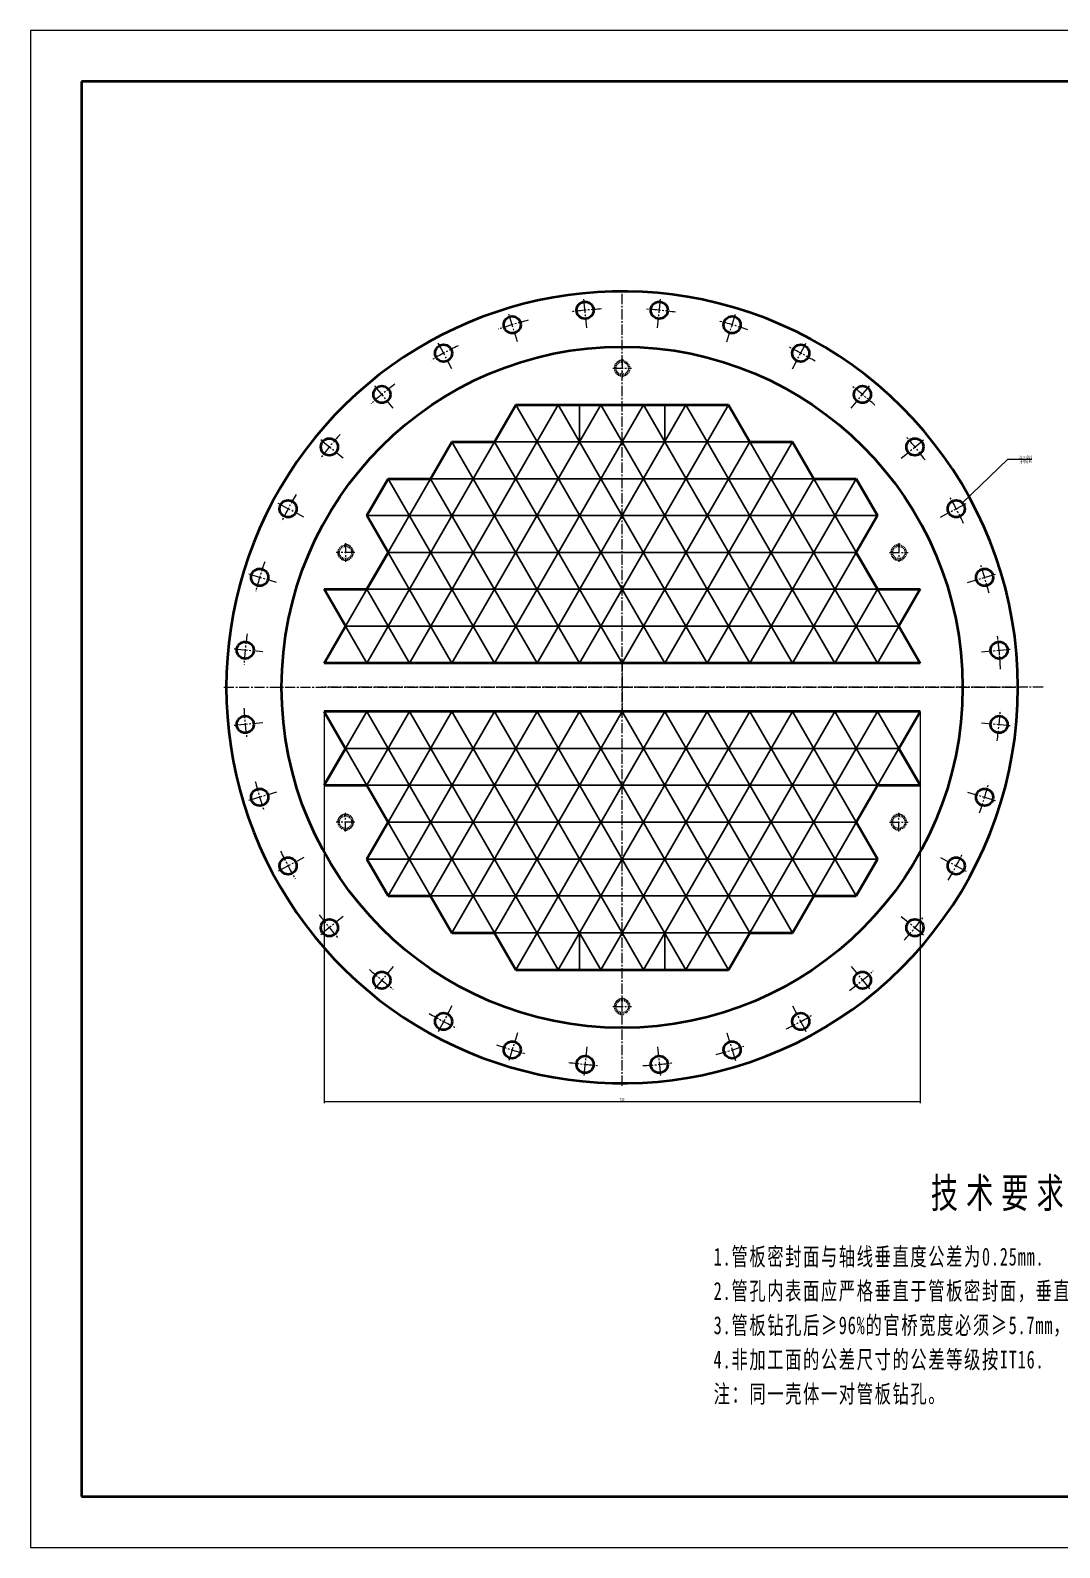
# Model space of a CAD drawing. Header units: millimetres. Extents: x -1260 to 1260, y -891 to 891.
# Drawn here: x -1260 to -51, y -891 to 891 of the extents above; entities that cross this region are included whole.
import ezdxf

# ---------------------------------------------------------------- set-up
doc = ezdxf.new("R2010")
doc.units = ezdxf.units.MM
doc.linetypes.add('点画线', pattern=[18, 12, -2, 2, -2])
doc.linetypes.add('虚线', pattern=[2, 1, -1])
for name, color, linetype, lineweight, true_color in [('中心线层', 1, '点画线', 18, 0xff0000), ('尺寸线层', 3, 'Continuous', 18, 0x00ff00), ('虚线层', 6, '虚线', 18, 0xff00ff)]:
    doc.layers.add(name, color=color, linetype=linetype, lineweight=lineweight, true_color=true_color)
doc.layers.add('粗实线层', color=7, linetype='Continuous', lineweight=35)
doc.layers.add('细实线层', color=7, linetype='Continuous', lineweight=18)
doc.styles.add('TitleStyle', font='', dxfattribs={"width": 0.667})
doc.styles.add('标准', font='', dxfattribs={"width": 0.667})
doc.styles.get('TitleStyle').set_extended_font_data('宋体')
doc.styles.get('标准').set_extended_font_data('宋体')
doc.dimstyles.new('标准', dxfattribs={"dimscale": 6, "dimtxt": 3.5, "dimasz": 4, "dimexe": 2, "dimexo": 0, "dimtad": 1, "dimdsep": 46, "dimtxsty": '标准', "dimcen": 0, "dimdle": 6, "dimazin": 2, "dimtfac": 0.707107, "dimtdec": 3, "dimtmove": 0, "dimatfit": 3, "dimfxl": 1, "dimtolj": 1, "dimlwd": -1, "dimlwe": -1, "dimarcsym": 1})

# ---------------------------------------------------------------- blocks, each defined once
blk = doc.blocks.new('*X1')
at = {"layer": '粗实线层'}
for p, q in [((-200, 138.5), (-200, -138.5)), ((200, 138.5), (-200, 138.5)), ((-200, -138.5), (200, -138.5))]:
    blk.add_line(p, q, dxfattribs=at)
at = {"layer": '细实线层'}
for p, q in [((210, 148.5), (-210, 148.5)), ((-210, 148.5), (-210, -148.5)), ((-210, -148.5), (210, -148.5))]:
    blk.add_line(p, q, dxfattribs=at)
blk = doc.blocks.new('*X6')
at = {"layer": '尺寸线层', "color": 0, "linetype": 'ByBlock', "lineweight": -2, "line_spacing_factor": 1.15057}
for s, insert, char_height, width, attachment_point, style in [('\\T1.3;技术要求', (338, 0), 35, 244.051, 2, 'TitleStyle'), ('\\T1.1;1.管板密封面与轴线垂直度公差为0.25mm.\\P2.管孔内表面应严格垂直于管板密封面，垂直度公差为0.06mm。\\P3.管板钻孔后≥96%的官桥宽度必须≥5.7mm，最小管桥宽度为3.25mm。\\P4.非加工面的公差尺寸的公差等级按IT16.\\P注：同一壳体一对管板钻孔。', (0, -81.8), 21, 823.254, 1, '标准')]:
    blk.add_mtext(s, dxfattribs=dict(at, insert=insert, char_height=char_height, width=width, attachment_point=attachment_point, style=style))
blk = doc.blocks.new('*X27')
at = {"layer": '尺寸线层', "linetype": 'Continuous'}
blk.add_hatch(color=0, dxfattribs=at).paths.add_polyline_path([(-165.1, 336.1), (-162.5, 339.2), (-161.8, 338.5)], flags=0)
at = {"layer": '尺寸线层', "color": 0, "linetype": 'Continuous'}
for p, q in [((-165.1, 336.1), (-111.5, 387.2)), ((-111.5, 387.2), (-100.8, 387.2)), ((-100.8, 387.2), (-83.5, 387.2))]:
    blk.add_line(p, q, dxfattribs=at)
at = {"layer": '尺寸线层', "color": 0, "linetype": 'Continuous', "char_height": 3.5, "attachment_point": 5, "line_spacing_factor": 1.15057, "style": '标准'}
for s, insert, width in [('\\T1.1;跨中分布', (-90.6, 384.2), 21.419), ('\\T1.1;32×%%C23', (-90.6, 389.6), 19.675)]:
    blk.add_mtext(s, dxfattribs=dict(at, insert=insert, width=width))
blk = doc.blocks.new('*X28')
at = {"layer": '尺寸线层', "linetype": 'Continuous'}
for points in [[(-914.7, -366.9), (-910.7, -366.4), (-910.7, -367.4)], [(-214.7, -366.9), (-218.7, -366.4), (-218.7, -367.4)]]:
    blk.add_hatch(color=0, dxfattribs=at).paths.add_polyline_path(points, flags=0)
at = {"layer": '尺寸线层', "color": 0, "linetype": 'Continuous'}
for p, q in [((-914.7, 90.9), (-914.7, -368.9)), ((-214.7, 90.9), (-214.7, -368.9)), ((-914.7, -366.9), (-214.7, -366.9))]:
    blk.add_line(p, q, dxfattribs=at)
at = {"layer": '尺寸线层', "color": 0, "linetype": 'Continuous', "insert": (-564.7, -364.6), "char_height": 3.5, "width": 8.592, "attachment_point": 5, "line_spacing_factor": 1.15057, "style": '标准'}
blk.add_mtext('\\T1.1;700', dxfattribs=at)

msp = doc.modelspace()

# ---------------------------------------------------------------- linework, layer by layer
at = {"layer": '中心线层'}
for p, q in [((-606.323, 541.51), (-609.699, 575.792)), ((-564.75, -348.585), (-564.75, 587.415)), ((-523.177, 541.51), (-519.801, 575.792)), ((-687.871, 525.289), (-697.87, 558.254)), ((-441.629, 525.289), (-431.63, 558.254)), ((-764.687, 493.471), (-780.926, 523.851)), ((-364.813, 493.471), (-348.574, 523.851)), ((-564.75, 505.325), (-564.75, 483.325)), ((-564.75, 505.325), (-564.75, 483.325)), ((-575.75, 494.325), (-553.75, 494.325)), ((-575.75, 494.325), (-553.75, 494.325)), ((-833.82, 447.278), (-855.674, 473.906)), ((-295.68, 447.278), (-273.826, 473.906)), ((-892.613, 388.485), (-919.241, 410.338)), ((-236.887, 388.485), (-210.259, 410.338)), ((-938.806, 319.352), (-969.186, 335.59)), ((-190.694, 319.352), (-160.314, 335.59)), ((-889.75, 288.819), (-889.75, 266.819)), ((-239.75, 288.819), (-239.75, 266.819)), ((-878.75, 277.819), (-900.75, 277.819)), ((-250.75, 277.819), (-228.75, 277.819)), ((-970.625, 242.535), (-1003.589, 252.535)), ((-158.875, 242.535), (-125.911, 252.535)), ((-986.846, 160.987), (-1021.127, 164.364)), ((-142.654, 160.987), (-108.373, 164.364)), ((-142.654, 160.987), (-108.373, 164.364)), ((-564.75, 150.915), (-564.75, 87.915)), ((-1032.75, 119.415), (-96.75, 119.415)), ((-70.269, 119.415), (-917.75, 119.415)), ((-132.75, 119.415), (-106.75, 119.415)), ((-986.846, 77.842), (-1021.127, 74.465)), ((-142.654, 77.842), (-108.373, 74.465)), ((-970.625, -3.706), (-1003.589, -13.706)), ((-158.875, -3.706), (-125.911, -13.706)), ((-889.75, -49.989), (-889.75, -27.989)), ((-239.75, -49.989), (-239.75, -27.989)), ((-878.75, -38.989), (-900.75, -38.989)), ((-250.75, -38.989), (-228.75, -38.989)), ((-938.806, -80.523), (-969.186, -96.761)), ((-190.694, -80.523), (-160.314, -96.761)), ((-892.613, -149.656), (-919.241, -171.509)), ((-236.887, -149.656), (-210.259, -171.509)), ((-833.82, -208.448), (-855.674, -235.077)), ((-295.68, -208.448), (-273.826, -235.077)), ((-564.75, -266.495), (-564.75, -244.495)), ((-564.75, -266.495), (-564.75, -244.495)), ((-764.687, -254.642), (-780.926, -285.022)), ((-575.75, -255.495), (-553.75, -255.495)), ((-575.75, -255.495), (-553.75, -255.495)), ((-364.813, -254.642), (-348.574, -285.022)), ((-687.871, -286.46), (-697.87, -319.424)), ((-606.323, -302.681), (-609.699, -336.963)), ((-523.177, -302.681), (-519.801, -336.963)), ((-441.629, -286.46), (-431.63, -319.424))]:
    msp.add_line(p, q, dxfattribs=at)
for start, end in [(93.134685, 97.78002), (81.884685, 86.53002), (104.384685, 109.03002), (70.634685, 75.28002), (115.634685, 120.28002), (59.384685, 64.03002), (126.884685, 131.53002), (48.134685, 52.78002), (138.134685, 142.78002), (36.884685, 41.53002), (149.384685, 154.03002), (25.634685, 30.28002), (160.634685, 165.28002), (14.384685, 19.03002), (171.884685, 176.53002), (3.134685, 7.78002), (2.727526, 7.78002), (183.134685, 187.78002), (351.884685, 356.53002), (194.384685, 199.03002), (340.634685, 345.28002), (205.634685, 210.28002), (329.384685, 334.03002), (216.884685, 221.53002), (318.134685, 322.78002), (228.134685, 232.78002), (306.884685, 311.53002), (239.384685, 244.03002), (295.634685, 300.28002), (250.634685, 255.28002), (284.384685, 289.03002), (261.884685, 266.53002), (273.134685, 277.78002)]:
    msp.add_arc((-564.75, 119.415), 445, start, end, dxfattribs=at)
at = {"layer": '粗实线层'}
for p, q in [((-714.75, 407.722), (-689.75, 451.024)), ((-689.75, 451.024), (-439.75, 451.024)), ((-439.75, 451.024), (-414.75, 407.722)), ((-789.75, 364.421), (-764.75, 407.722)), ((-764.75, 407.722), (-714.75, 407.722)), ((-414.75, 407.722), (-364.75, 407.722)), ((-364.75, 407.722), (-339.75, 364.421)), ((-839.75, 364.421), (-789.75, 364.421)), ((-339.75, 364.421), (-289.75, 364.421)), ((-289.75, 364.421), (-264.75, 321.12)), ((-264.75, 321.12), (-289.75, 277.819)), ((-289.75, 277.819), (-264.75, 234.517)), ((-264.75, 234.517), (-214.75, 234.517)), ((-214.75, 234.517), (-239.75, 191.216)), ((-239.75, 191.216), (-214.75, 147.915)), ((-214.75, 147.915), (-914.75, 147.915)), ((-214.75, 90.915), (-914.75, 90.915)), ((-239.75, 47.613), (-214.75, 90.915)), ((-214.75, 4.312), (-239.75, 47.613)), ((-289.75, -38.989), (-264.75, 4.312)), ((-264.75, 4.312), (-214.75, 4.312)), ((-264.75, -82.29), (-289.75, -38.989)), ((-289.75, -125.592), (-264.75, -82.29)), ((-839.75, -125.592), (-789.75, -125.592)), ((-789.75, -125.592), (-764.75, -168.893)), ((-364.75, -168.893), (-339.75, -125.592)), ((-339.75, -125.592), (-289.75, -125.592)), ((-764.75, -168.893), (-714.75, -168.893)), ((-714.75, -168.893), (-689.75, -212.194)), ((-439.75, -212.194), (-414.75, -168.893)), ((-414.75, -168.893), (-364.75, -168.893)), ((-689.75, -212.194), (-439.75, -212.194))]:
    msp.add_line(p, q, dxfattribs=at)
at = {"layer": '粗实线层', "color": 2}
for p, q in [((-864.75, 321.12), (-839.75, 364.421)), ((-839.75, 277.819), (-864.75, 321.12)), ((-864.75, 234.517), (-839.75, 277.819)), ((-889.75, 191.216), (-914.75, 234.517)), ((-914.75, 234.517), (-864.75, 234.517)), ((-914.75, 147.915), (-889.319, 191.963)), ((-914.75, 90.915), (-889.319, 46.866)), ((-889.75, 47.613), (-914.75, 4.312)), ((-914.75, 4.312), (-864.75, 4.312)), ((-864.75, 4.312), (-839.75, -38.989)), ((-839.75, -38.989), (-864.75, -82.29)), ((-864.75, -82.29), (-839.75, -125.592))]:
    msp.add_line(p, q, dxfattribs=at)
at = {"layer": '粗实线层'}
for centre, radius in [((-608.368, 562.272), 10), ((-521.132, 562.272), 10), ((-693.927, 545.253), 10), ((-435.573, 545.253), 10), ((-564.75, 119.415), 400), ((-774.522, 511.87), 10), ((-354.978, 511.87), 10), ((-847.055, 463.404), 10), ((-282.445, 463.404), 10), ((-908.74, 401.72), 10), ((-220.76, 401.72), 10), ((-957.205, 329.186), 10), ((-172.295, 329.186), 10), ((-990.588, 248.591), 10), ((-138.912, 248.591), 10), ((-1007.607, 163.032), 10), ((-121.893, 163.032), 10), ((-121.893, 163.032), 10), ((-1007.607, 75.797), 10), ((-121.893, 75.797), 10), ((-990.588, -9.762), 10), ((-138.912, -9.762), 10), ((-957.205, -90.357), 10), ((-172.295, -90.357), 10), ((-908.74, -162.89), 10), ((-220.76, -162.89), 10), ((-847.055, -224.575), 10), ((-282.445, -224.575), 10), ((-774.522, -273.04), 10), ((-354.978, -273.04), 10), ((-693.927, -306.424), 10), ((-435.573, -306.424), 10), ((-608.368, -323.443), 10), ((-521.132, -323.443), 10)]:
    msp.add_circle(centre, radius, dxfattribs=at)
at = {"layer": '粗实线层', "lineweight": 35}
for start, end in [(76.062683, 283.937317), (283.937317, 76.062683)]:
    msp.add_arc((-564.75, 119.415), 465, start, end, dxfattribs=at)
at = {"layer": '细实线层'}
msp.add_line((-564.75, 584.415), (-564.744, 584.415), dxfattribs=at)
at = {"layer": '细实线层', "lineweight": -2}
for p, q in [((-864.75, 147.915), (-689.75, 451.024)), ((-814.75, 147.915), (-639.75, 451.024)), ((-764.75, 147.915), (-589.75, 451.024)), ((-714.75, 147.915), (-539.75, 451.024)), ((-514.75, 147.915), (-689.75, 451.024)), ((-689.75, 451.024), (-439.75, 451.024)), ((-664.75, 147.915), (-489.75, 451.024)), ((-464.75, 147.915), (-639.75, 451.024)), ((-614.75, 451.024), (-614.75, 407.722)), ((-614.75, 147.915), (-439.75, 451.024)), ((-414.75, 147.915), (-589.75, 451.024)), ((-364.75, 147.915), (-539.75, 451.024)), ((-514.75, 451.024), (-514.75, 407.722)), ((-314.75, 147.915), (-489.75, 451.024)), ((-264.75, 147.915), (-439.75, 451.024)), ((-914.75, 147.915), (-764.75, 407.722)), ((-614.75, 147.915), (-764.75, 407.722)), ((-764.75, 407.722), (-364.75, 407.722)), ((-564.75, 147.915), (-714.75, 407.722)), ((-564.75, 147.915), (-414.75, 407.722)), ((-514.75, 147.915), (-364.75, 407.722)), ((-214.75, 147.915), (-364.75, 407.722)), ((-864.75, 321.12), (-839.75, 364.421)), ((-714.75, 147.915), (-839.75, 364.421)), ((-839.75, 364.421), (-289.75, 364.421)), ((-664.75, 147.915), (-789.75, 364.421)), ((-464.75, 147.915), (-339.75, 364.421)), ((-414.75, 147.915), (-289.75, 364.421)), ((-264.75, 321.12), (-289.75, 364.421)), ((-764.75, 147.915), (-864.75, 321.12)), ((-864.75, 321.12), (-264.75, 321.12)), ((-364.75, 147.915), (-264.75, 321.12)), ((-839.75, 277.819), (-289.75, 277.819)), ((-892.75, 234.517), (-914.75, 234.517)), ((-864.75, 147.915), (-914.75, 234.517)), ((-914.75, 234.517), (-214.75, 234.517)), ((-814.75, 147.915), (-864.75, 234.517)), ((-314.75, 147.915), (-264.75, 234.517)), ((-264.75, 147.915), (-214.75, 234.517)), ((-889.75, 191.216), (-539.75, 191.216)), ((-889.75, 191.216), (-539.75, 191.216)), ((-889.75, 191.216), (-539.75, 191.216)), ((-889.75, 191.216), (-239.75, 191.216)), ((-864.75, 90.915), (-914.75, 4.312)), ((-914.75, 90.915), (-764.75, -168.893)), ((-814.75, 90.915), (-864.75, 4.312)), ((-764.75, 90.915), (-864.75, -82.29)), ((-864.75, 90.915), (-689.75, -212.194)), ((-714.75, 90.915), (-839.75, -125.592)), ((-814.75, 90.915), (-639.75, -212.194)), ((-664.75, 90.915), (-789.75, -125.592)), ((-614.75, 90.915), (-764.75, -168.893)), ((-764.75, 90.915), (-589.75, -212.194)), ((-564.75, 90.915), (-714.75, -168.893)), ((-714.75, 90.915), (-539.75, -212.194)), ((-514.75, 90.915), (-689.75, -212.194)), ((-664.75, 90.915), (-489.75, -212.194)), ((-464.75, 90.915), (-639.75, -212.194)), ((-614.75, 90.915), (-439.75, -212.194)), ((-414.75, 90.915), (-589.75, -212.194)), ((-564.75, 90.915), (-414.75, -168.893)), ((-364.75, 90.915), (-539.75, -212.194)), ((-514.75, 90.915), (-364.75, -168.893)), ((-314.75, 90.915), (-489.75, -212.194)), ((-464.75, 90.915), (-339.75, -125.592)), ((-264.75, 90.915), (-439.75, -212.194)), ((-414.75, 90.915), (-289.75, -125.592)), ((-214.75, 90.915), (-364.75, -168.893)), ((-364.75, 90.915), (-264.75, -82.29)), ((-314.75, 90.915), (-264.75, 4.312)), ((-264.75, 90.915), (-214.75, 4.312)), ((-889.75, 47.613), (-539.75, 47.613)), ((-889.75, 47.613), (-539.75, 47.613)), ((-889.75, 47.613), (-539.75, 47.613)), ((-889.75, 47.613), (-239.75, 47.613)), ((-892.75, 4.312), (-914.75, 4.312)), ((-914.75, 4.312), (-214.75, 4.312)), ((-839.75, -38.989), (-289.75, -38.989)), ((-864.75, -82.29), (-839.75, -125.592)), ((-864.75, -82.29), (-264.75, -82.29)), ((-264.75, -82.29), (-289.75, -125.592)), ((-839.75, -125.592), (-289.75, -125.592)), ((-764.75, -168.893), (-364.75, -168.893)), ((-614.75, -212.194), (-614.75, -168.893)), ((-514.75, -212.194), (-514.75, -168.893)), ((-790.598, -210.726), (-789.75, -212.194)), ((-789.381, -211.555), (-789.75, -212.194)), ((-689.75, -212.194), (-439.75, -212.194))]:
    msp.add_line(p, q, dxfattribs=at)
at = {"layer": '细实线层', "color": 6, "lineweight": -2}
for p, q in [((-714.75, 407.722), (-689.75, 451.024)), ((-439.75, 451.024), (-689.75, 451.024)), ((-414.75, 407.722), (-439.75, 451.024)), ((-764.75, 407.722), (-914.75, 147.915)), ((-764.75, 407.722), (-714.75, 407.722)), ((-364.75, 407.722), (-414.75, 407.722)), ((-214.75, 147.915), (-364.75, 407.722)), ((-914.75, 147.915), (-214.75, 147.915)), ((-764.75, -168.893), (-914.75, 90.915)), ((-914.75, 90.915), (-214.75, 90.915)), ((-214.75, 90.915), (-364.75, -168.893)), ((-764.75, -168.893), (-714.75, -168.893)), ((-714.75, -168.893), (-689.75, -212.194)), ((-414.75, -168.893), (-439.75, -212.194)), ((-364.75, -168.893), (-414.75, -168.893)), ((-439.75, -212.194), (-689.75, -212.194))]:
    msp.add_line(p, q, dxfattribs=at)
at = {"layer": '细实线层', "color": 2, "lineweight": -2}
for p, q in [((-714.75, 407.722), (-689.75, 451.024)), ((-689.75, 451.024), (-439.75, 451.024)), ((-439.75, 451.024), (-414.75, 407.722)), ((-914.75, 147.915), (-764.75, 407.722)), ((-764.75, 407.722), (-714.75, 407.722)), ((-414.75, 407.722), (-364.75, 407.722)), ((-364.75, 407.722), (-214.75, 147.915)), ((-839.75, 364.421), (-789.75, 364.421)), ((-339.75, 364.421), (-289.75, 364.421)), ((-889.75, 191.216), (-914.75, 234.517)), ((-214.75, 234.517), (-239.75, 191.216)), ((-214.75, 147.915), (-914.75, 147.915)), ((-914.75, 90.915), (-764.75, -168.893)), ((-214.75, 90.915), (-914.75, 90.915)), ((-364.75, -168.893), (-214.75, 90.915)), ((-889.75, 47.613), (-914.75, 4.312)), ((-214.75, 4.312), (-239.75, 47.613)), ((-839.75, -125.592), (-789.75, -125.592)), ((-339.75, -125.592), (-289.75, -125.592)), ((-764.75, -168.893), (-714.75, -168.893)), ((-714.75, -168.893), (-689.75, -212.194)), ((-439.75, -212.194), (-414.75, -168.893)), ((-414.75, -168.893), (-364.75, -168.893)), ((-689.75, -212.194), (-439.75, -212.194))]:
    msp.add_line(p, q, dxfattribs=at)
at = {"layer": '虚线层'}
for centre in [(-564.75, 494.325), (-564.75, -255.495)]:
    msp.add_circle(centre, 8, dxfattribs=at)
at = {"layer": '虚线层', "lineweight": 35}
for centre in [(-564.75, 494.325), (-889.75, 277.819), (-239.75, 277.819), (-889.75, -38.989), (-239.75, -38.989), (-564.75, -255.495)]:
    msp.add_circle(centre, 8, dxfattribs=at)
at = {"layer": '虚线层'}
for centre, start, end in [((-564.75, 494.325), 81.159886, 5.236909), ((-889.75, 277.819), 174.763091, 98.840114), ((-239.75, 277.819), 81.159886, 5.236909), ((-889.75, -38.989), 261.159886, 185.236909), ((-239.75, -38.989), 354.763091, 278.840114), ((-564.75, -255.495), 354.763091, 278.840114)]:
    msp.add_arc(centre, 9.313, start, end, dxfattribs=at)

# ---------------------------------------------------------------- block references
at = {"layer": '尺寸线层'}
msp.add_blockref('*X27', (0, 0), dxfattribs=at)
at = {"layer": '尺寸线层', "color": 7}
msp.add_blockref('*X6', (-457.267, -456.888), dxfattribs=at)
at = {"layer": '粗实线层', "xscale": 6, "yscale": 6, "zscale": 6}
msp.add_blockref('*X1', (0, 0), dxfattribs=at)

# ---------------------------------------------------------------- dimensions: what is measured, and where the dimension line sits
at = {"layer": '尺寸线层'}
dim = msp.add_linear_dim(base=(-214.75, -366.929), p1=(-914.75, 90.915), p2=(-214.75, 90.915), dimstyle='标准', override={"dimsah": 1}, dxfattribs=at)
dim.commit()
dim.dimension.update_dxf_attribs({"geometry": '*X28', "text_midpoint": (-564.75, -366.929)})

doc.saveas('drawing.dxf')
